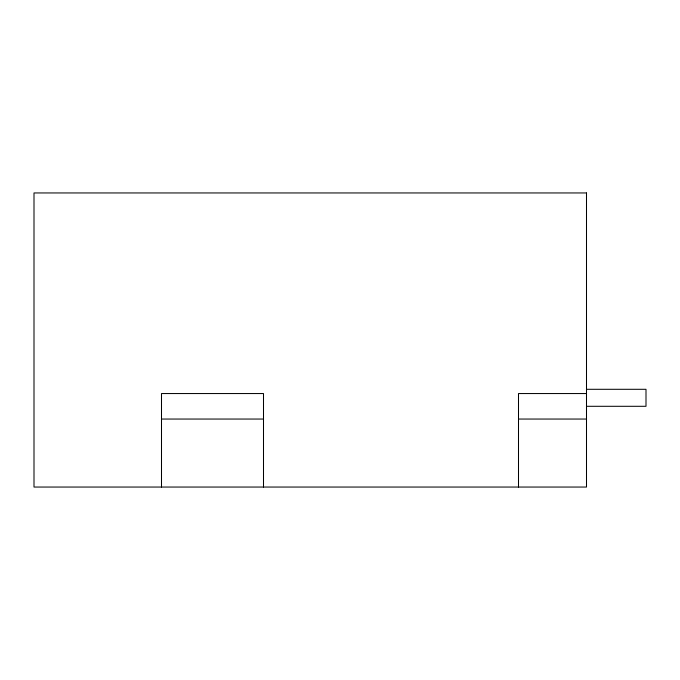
<?xml version="1.0" encoding="UTF-8"?>
<svg xmlns="http://www.w3.org/2000/svg" width="680" height="680" viewBox="0 0 680 680"><rect width="100%" height="100%" fill="white"/><g stroke="black" fill="none" stroke-linecap="round" stroke-linejoin="round"><path stroke-width="1.02" d="M586.5 389.3L646 389.3L646 406.3L586.5 406.3M586.5 393.55L518.5 393.55L518.5 487.05M161.5 419.05L263.5 419.05M518.5 419.05L586.5 419.05M263.5 487.05L263.5 393.55L161.5 393.55L161.5 487.05M586.5 192.95L34 192.95L34 487.05L586.5 487.05L586.5 192.95"/></g></svg>
